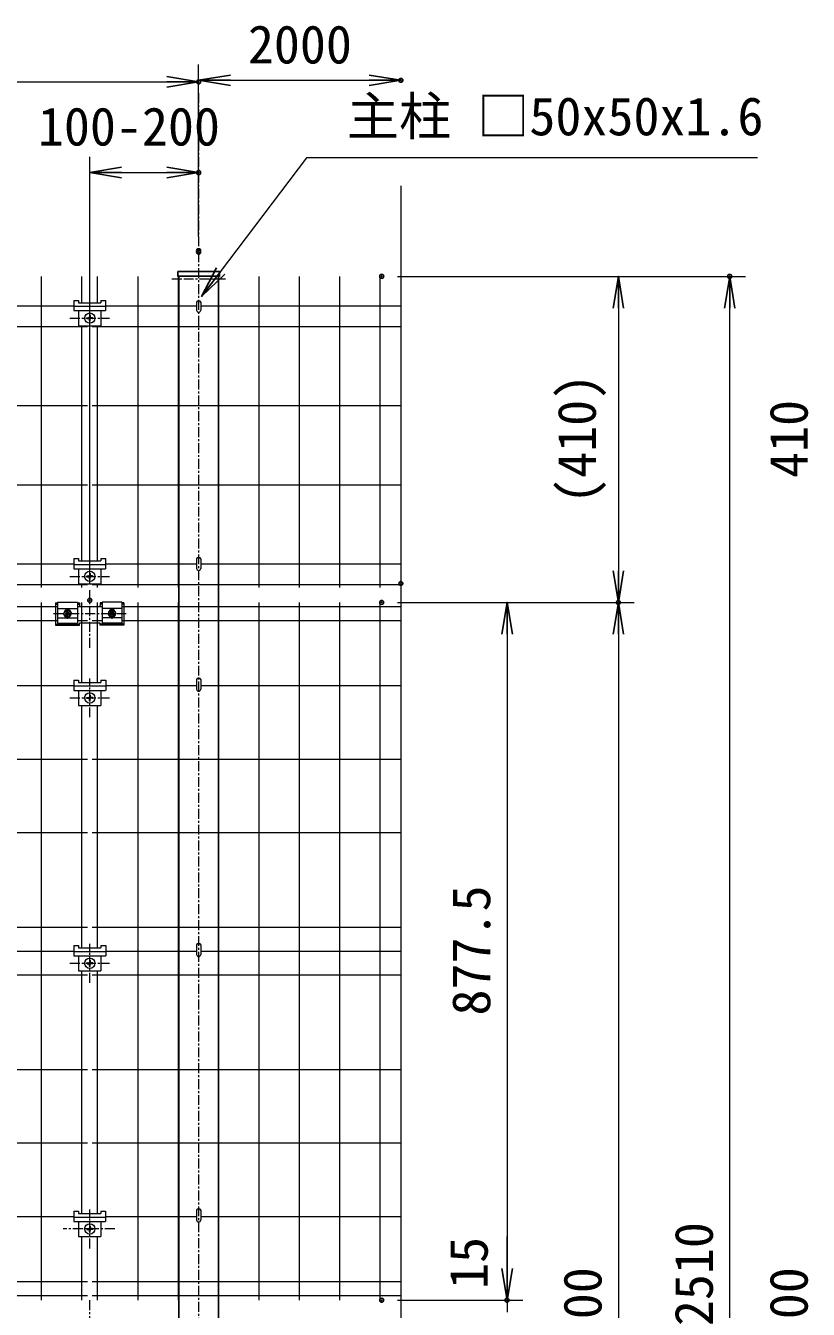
# Model space of a CAD drawing. Units: millimetres, scale not verified. Extents: x -4200 to 4200, y -2970 to 2970.
# Drawn here: x -1538 to -554, y -849 to 766 of the extents above; entities that cross this region are included whole.
import ezdxf
from ezdxf.enums import TextEntityAlignment as Align

# ---------------------------------------------------------------- set-up
doc = ezdxf.new("R2010")
doc.units = ezdxf.units.MM
doc.header["$LTSCALE"] = 10
doc.header["$PDMODE"] = 32
doc.header["$PDSIZE"] = 5
doc.linetypes.add('USER1', pattern=[2, 1.25, -0.25, 0.25, -0.25])
for name, color, linetype, lineweight in [('0-2_D-BMK', 2, 'USER1', 13), ('0-4_D-STR-DIM', 7, 'Continuous', 13), ('0-5_0', 7, 'Continuous', 25), ('0-7_D-STR-TXT', 7, 'Continuous', 13), ('0-8_D-STR3', 3, 'Continuous', 13), ('0-A_D-STR1', 1, 'Continuous', 25), ('0-E_D-STR5', 7, 'Continuous', 9)]:
    doc.layers.add(name, color=color, linetype=linetype, lineweight=lineweight)
doc.layers.add('0-6_DEFPOINTS', color=7, linetype='Continuous')
doc.styles.add('ＭＳ ゴシック', font='')
doc.styles.get('ＭＳ ゴシック').set_extended_font_data('MS Gothic')

# ---------------------------------------------------------------- blocks, each defined once
blk = doc.blocks.new('_OPEN')
at = {"layer": '0-5_0'}
blk.add_line((0, 0), (-10, 0), dxfattribs=at)
blk.add_lwpolyline([(-10, 1.667), (0, 0), (-10, -1.667)], dxfattribs=at)

msp = doc.modelspace()

# ---------------------------------------------------------------- linework, layer by layer
at = {"layer": '0-2_D-BMK'}
for p, q in [((-1320.62, 680.66), (-1320.62, -2094.14)), ((-1286.89, 446.72), (-1354.35, 446.72)), ((-1482.58, 397.81), (-1432.58, 397.81)), ((-1482.58, 73.05), (-1432.58, 73.05)), ((-1457.59, -16.84), (-1457.59, 55.62)), ((-1485.56, 19.5), (-1485.56, 33.98)), ((-1429.56, 19.5), (-1429.56, 33.98)), ((-1503.36, 26.38), (-1411.76, 26.38)), ((-1457.52, -104.26), (-1457.52, -55.46)), ((-1482.58, -79.86), (-1432.58, -79.86)), ((-1457.52, -438.01), (-1457.52, -389.21)), ((-1482.55, -413.61), (-1432.55, -413.61)), ((-1457.55, -772.19), (-1457.55, -723.39)), ((-1426.24, -747.79), (-1491.07, -747.79)), ((-1457.59, -909.79), (-1457.59, -837.38))]:
    msp.add_line(p, q, dxfattribs=at)
at = {"layer": '0-4_D-STR-DIM'}
for p, q in [((-1320.62, 502.62), (-1320.62, 716.91)), ((-1320.62, 500.66), (-1320.62, 714.95)), ((-3280.62, 694.95), (-1360.62, 694.95)), ((-1280.62, 696.91), (-1106.28, 696.91)), ((-1457.58, 62.92), (-1457.58, 600.84)), ((-1320.62, 500.66), (-1320.62, 600.84)), ((-1417.58, 580.84), (-1360.62, 580.84)), ((-1066.28, 564.4), (-1066.28, -1815)), ((-1070.35, 450.38), (-632.72, 450.38)), ((-1070.35, 450.38), (-772.72, 450.38)), ((-792.72, 410.38), (-792.72, 80.16)), ((-652.72, -2019.84), (-652.72, 410.38)), ((-1070.35, 40.16), (-772.72, 40.16)), ((-1070.35, 40.16), (-772.72, 40.16)), ((-1070.35, 40.16), (-912.72, 40.16)), ((-1070.35, 40.16), (-912.72, 40.16)), ((-932.72, 0.16), (-932.72, -797.34)), ((-932.72, 0.16), (-932.72, -797.34)), ((-792.72, 0.16), (-792.72, -1719.84)), ((-932.72, -797.34), (-932.72, -757.34)), ((-932.72, -797.34), (-932.72, -757.34)), ((-1070.35, -837.34), (-912.72, -837.34)), ((-1070.35, -837.34), (-912.72, -837.34)), ((-1070.35, -837.34), (-912.72, -837.34)), ((-1070.35, -837.34), (-912.72, -837.34)), ((-932.72, -837.34), (-932.72, -852.34)), ((-932.72, -837.34), (-932.72, -852.34))]:
    msp.add_line(p, q, dxfattribs=at)
at = {"layer": '0-6_DEFPOINTS'}
for p in [(-1320.62, 694.95), (-1066.28, 696.91), (-1320.62, 580.84), (-1320.62, 482.62), (-1320.62, 480.66), (-1090.35, 450.38), (-652.72, 450.38), (-1066.28, 64.09), (-1457.58, 42.92), (-1090.35, 40.16), (-1090.35, 40.16), (-1090.35, 40.16), (-792.72, 40.16), (-1090.35, -837.34), (-1090.35, -837.34), (-932.72, -837.34), (-932.72, -837.34)]:
    msp.add_point(p, dxfattribs=at)
at = {"layer": '0-7_D-STR-TXT'}
msp.add_lwpolyline([(-617.9, 599.58), (-1185.06, 599.58), (-1315.77, 426.76)], dxfattribs=at)
at = {"layer": '0-8_D-STR3'}
for p, q in [((-1477.58, 420.11), (-1471.58, 420.11)), ((-1477.58, 420.11), (-1477.58, 407.31)), ((-1471.58, 420.11), (-1471.58, 417.21)), ((-1443.55, 420.11), (-1443.55, 417.21)), ((-1443.55, 420.11), (-1437.55, 420.11)), ((-1477.58, 412.81), (-1437.58, 412.81)), ((-1477.58, 407.31), (-1437.58, 407.31)), ((-1471.58, 417.21), (-1443.58, 417.21)), ((-1471.58, 407.31), (-1471.58, 388.31)), ((-1443.58, 407.31), (-1443.58, 388.31)), ((-1323.22, 417.82), (-1323.22, 407.83)), ((-1318.02, 417.81), (-1318.02, 407.83)), ((-1471.58, 388.31), (-1443.58, 388.31)), ((-1461.05, 398.31), (-1459.05, 398.31)), ((-1461.05, 397.31), (-1459.05, 397.31)), ((-1458.05, 401.31), (-1458.05, 399.31)), ((-1458.05, 394.31), (-1458.05, 396.31)), ((-1457.05, 401.31), (-1457.05, 399.31)), ((-1457.05, 394.31), (-1457.05, 396.31)), ((-1454.05, 398.31), (-1456.05, 398.31)), ((-1454.05, 397.31), (-1456.05, 397.31)), ((-1454.02, 398.31), (-1456.02, 398.31)), ((-1477.58, 95.35), (-1477.58, 82.55)), ((-1477.58, 95.35), (-1471.58, 95.35)), ((-1477.58, 88.05), (-1437.58, 88.05)), ((-1477.58, 82.55), (-1437.58, 82.55)), ((-1471.58, 95.35), (-1471.58, 92.45)), ((-1471.58, 92.45), (-1443.58, 92.45)), ((-1471.58, 82.55), (-1471.58, 63.55)), ((-1443.58, 95.35), (-1437.58, 95.35)), ((-1443.58, 82.55), (-1443.58, 63.55)), ((-1443.55, 95.35), (-1437.55, 95.35)), ((-1443.55, 95.35), (-1443.55, 92.45)), ((-1437.58, 95.35), (-1437.58, 82.55)), ((-1323.22, 95.24), (-1323.22, 83.07)), ((-1318.02, 95.24), (-1318.02, 83.07)), ((-1461.05, 73.55), (-1459.05, 73.55)), ((-1461.05, 72.55), (-1459.05, 72.55)), ((-1458.05, 76.55), (-1458.05, 74.55)), ((-1458.05, 69.55), (-1458.05, 71.55)), ((-1457.05, 76.55), (-1457.05, 74.55)), ((-1457.05, 69.55), (-1457.05, 71.55)), ((-1454.05, 73.55), (-1456.05, 73.55)), ((-1454.05, 72.55), (-1456.05, 72.55)), ((-1454.02, 73.55), (-1456.02, 73.55)), ((-1454.02, 72.55), (-1456.02, 72.55)), ((-1471.58, 63.55), (-1443.58, 63.55)), ((-1500.56, 39.55), (-1500.56, 11.76)), ((-1500.56, 39.55), (-1498.06, 39.55)), ((-1500.56, 38.14), (-1498.06, 38.14)), ((-1498.06, 40.54), (-1498.06, 14.33)), ((-1498.06, 40.54), (-1473.06, 40.54)), ((-1498.06, 32.79), (-1473.06, 32.79)), ((-1473.06, 40.54), (-1473.06, 14.33)), ((-1473.06, 39.55), (-1470.56, 39.55)), ((-1473.06, 38.14), (-1470.56, 38.14)), ((-1442.06, 39.55), (-1444.56, 39.55)), ((-1444.56, 39.55), (-1444.56, 36.56)), ((-1442.06, 38.14), (-1444.56, 38.14)), ((-1442.06, 40.54), (-1442.06, 14.33)), ((-1417.06, 40.54), (-1442.06, 40.54)), ((-1417.06, 32.79), (-1442.06, 32.79)), ((-1417.06, 40.54), (-1417.06, 14.33)), ((-1414.56, 39.55), (-1417.06, 39.55)), ((-1414.56, 38.14), (-1417.06, 38.14)), ((-1414.56, 39.55), (-1414.56, 11.76)), ((-1498.06, 20.85), (-1473.06, 20.85)), ((-1488.02, 30.64), (-1490.48, 26.38)), ((-1488.02, 22.12), (-1490.48, 26.38)), ((-1488.29, 28.43), (-1486.93, 27.07)), ((-1488.29, 24.34), (-1486.93, 25.7)), ((-1483.1, 30.64), (-1488.02, 30.64)), ((-1483.1, 22.12), (-1488.02, 22.12)), ((-1487.61, 29.11), (-1486.25, 27.75)), ((-1487.61, 23.65), (-1486.25, 25.02)), ((-1483.52, 29.11), (-1484.88, 27.75)), ((-1483.52, 23.65), (-1484.88, 25.02)), ((-1482.83, 28.43), (-1484.2, 27.07)), ((-1482.83, 24.34), (-1484.2, 25.7)), ((-1483.1, 30.64), (-1480.65, 26.38)), ((-1483.1, 22.12), (-1480.65, 26.38)), ((-1417.06, 20.85), (-1442.06, 20.85)), ((-1432.02, 30.64), (-1434.48, 26.38)), ((-1432.02, 22.12), (-1434.48, 26.38)), ((-1432.29, 28.43), (-1430.93, 27.07)), ((-1432.29, 24.34), (-1430.93, 25.7)), ((-1432.02, 30.64), (-1427.1, 30.64)), ((-1432.02, 22.12), (-1427.1, 22.12)), ((-1431.61, 29.11), (-1430.25, 27.75)), ((-1431.61, 23.65), (-1430.25, 25.02)), ((-1427.52, 29.11), (-1428.88, 27.75)), ((-1427.52, 23.65), (-1428.88, 25.02)), ((-1426.83, 28.43), (-1428.2, 27.07)), ((-1426.83, 24.34), (-1428.2, 25.7)), ((-1427.1, 30.64), (-1424.65, 26.38)), ((-1427.1, 22.12), (-1424.65, 26.38)), ((-1500.56, 12.94), (-1470.56, 12.94)), ((-1500.56, 11.76), (-1470.56, 11.76)), ((-1498.06, 14.33), (-1473.06, 14.33)), ((-1444.56, 14.34), (-1470.56, 14.34)), ((-1470.56, 11.76), (-1470.56, 14.34)), ((-1444.56, 11.76), (-1444.56, 14.34)), ((-1414.56, 12.94), (-1444.56, 12.94)), ((-1414.56, 11.76), (-1444.56, 11.76)), ((-1417.06, 14.33), (-1442.06, 14.33)), ((-1477.58, -57.56), (-1477.58, -70.36)), ((-1477.58, -57.56), (-1471.58, -57.56)), ((-1471.58, -57.56), (-1471.58, -60.46)), ((-1471.58, -60.46), (-1443.58, -60.46)), ((-1443.58, -57.56), (-1437.58, -57.56)), ((-1443.55, -57.56), (-1437.55, -57.56)), ((-1443.55, -57.56), (-1443.55, -60.46)), ((-1437.55, -57.56), (-1437.55, -70.36)), ((-1323.22, -56.67), (-1323.22, -68.84)), ((-1318.02, -56.67), (-1318.02, -68.84)), ((-1477.58, -64.86), (-1437.58, -64.86)), ((-1477.58, -70.36), (-1437.58, -70.36)), ((-1471.58, -70.36), (-1471.58, -89.36)), ((-1461.05, -79.36), (-1459.05, -79.36)), ((-1461.05, -80.36), (-1459.05, -80.36)), ((-1458.05, -76.36), (-1458.05, -78.36)), ((-1457.05, -76.36), (-1457.05, -78.36)), ((-1454.05, -79.36), (-1456.05, -79.36)), ((-1454.05, -80.36), (-1456.05, -80.36)), ((-1454.02, -79.36), (-1456.02, -79.36)), ((-1443.55, -70.36), (-1443.55, -89.36)), ((-1471.58, -89.36), (-1443.58, -89.36)), ((-1458.05, -83.36), (-1458.05, -81.36)), ((-1457.05, -83.36), (-1457.05, -81.36)), ((-1477.55, -391.31), (-1477.55, -404.11)), ((-1477.55, -391.31), (-1471.55, -391.31)), ((-1477.55, -398.61), (-1437.55, -398.61)), ((-1471.55, -391.31), (-1471.55, -394.21)), ((-1471.55, -394.21), (-1443.55, -394.21)), ((-1443.55, -391.31), (-1443.55, -394.21)), ((-1323.22, -390.37), (-1323.22, -402.54)), ((-1318.02, -390.37), (-1318.02, -402.54)), ((-1477.55, -404.11), (-1437.55, -404.11)), ((-1471.55, -404.11), (-1471.55, -423.11)), ((-1461.02, -413.11), (-1459.02, -413.11)), ((-1461.02, -414.11), (-1459.02, -414.11)), ((-1458.02, -410.11), (-1458.02, -412.11)), ((-1458.02, -417.11), (-1458.02, -415.11)), ((-1457.02, -410.11), (-1457.02, -412.11)), ((-1457.02, -417.11), (-1457.02, -415.11)), ((-1454.02, -413.11), (-1456.02, -413.11)), ((-1454.02, -414.11), (-1456.02, -414.11)), ((-1443.55, -404.11), (-1443.55, -423.11)), ((-1471.55, -423.11), (-1443.55, -423.11)), ((-1477.58, -725.49), (-1471.58, -725.49)), ((-1477.58, -725.49), (-1477.58, -738.29)), ((-1471.58, -725.49), (-1471.58, -728.39)), ((-1443.58, -725.49), (-1443.58, -728.39)), ((-1323.22, -724.17), (-1323.22, -736.34)), ((-1318.02, -724.17), (-1318.02, -736.34)), ((-1477.58, -732.79), (-1437.58, -732.79)), ((-1477.58, -738.29), (-1437.58, -738.29)), ((-1471.58, -728.39), (-1443.58, -728.39)), ((-1471.58, -738.29), (-1471.58, -757.29)), ((-1443.58, -738.29), (-1443.58, -757.29)), ((-1471.58, -757.29), (-1443.58, -757.29)), ((-1461.05, -747.29), (-1459.05, -747.29)), ((-1461.05, -748.29), (-1459.05, -748.29)), ((-1458.05, -744.29), (-1458.05, -746.29)), ((-1458.05, -751.29), (-1458.05, -749.29)), ((-1457.05, -744.29), (-1457.05, -746.29)), ((-1457.05, -751.29), (-1457.05, -749.29)), ((-1454.05, -747.29), (-1456.05, -747.29)), ((-1454.05, -748.29), (-1456.05, -748.29))]:
    msp.add_line(p, q, dxfattribs=at)
for points in [[(-1443.58, 420.11), (-1437.58, 420.11), (-1437.58, 407.31)], [(-1470.56, 39.55), (-1470.56, 35.31), (-1454.36, 35.31), (-1444.56, 35.31), (-1444.56, 36.56)], [(-1443.55, -391.31), (-1437.55, -391.31), (-1437.55, -404.11)], [(-1443.58, -725.49), (-1437.58, -725.49), (-1437.58, -738.29)]]:
    msp.add_lwpolyline(points, dxfattribs=at)
for centre, radius in [((-1457.55, 397.81), 6.5), ((-1457.55, 73.05), 6.5), ((-1485.56, 26.38), 4.26), ((-1429.56, 26.38), 4.26), ((-1457.55, -79.86), 6.5), ((-1457.52, -413.61), 6.5), ((-1457.55, -747.79), 6.5)]:
    msp.add_circle(centre, radius, dxfattribs=at)
for centre, radius, start, end in [((-1320.62, 407.83), 2.6, 180, 0), ((-1461.05, 397.81), 0.5, 90.00001, 270), ((-1459.05, 399.31), 1, 270, 0.00001), ((-1459.05, 396.31), 1, 0, 90), ((-1457.55, 401.31), 0.5, 0, 179.99999), ((-1457.55, 394.31), 0.5, 180.00002, 0.00001), ((-1456.05, 399.31), 1, 180.00001, 270), ((-1456.05, 396.31), 1, 90, 180.00001), ((-1454.05, 397.81), 0.5, 270.00049, 90.00046), ((-1320.62, 83.07), 2.6, 180, 0), ((-1461.05, 73.05), 0.5, 90.00001, 270), ((-1459.05, 74.55), 1, 270, 0.00001), ((-1459.05, 71.55), 1, 0, 90), ((-1457.55, 76.55), 0.5, 0, 179.99999), ((-1457.55, 69.55), 0.5, 180.00002, 0.00001), ((-1456.05, 74.55), 1, 180.00001, 270), ((-1456.05, 71.55), 1, 90, 180.00001), ((-1454.05, 73.05), 0.5, 270.00049, 90.00046), ((-1485.56, 27.67), 4, 4.65818, 175.34501), ((-1485.56, 25.11), 4, 184.89555, 355.10576), ((-1487.95, 28.77), 0.483, 44.99953, 224.99952), ((-1487.95, 24), 0.483, 135, 314.99998), ((-1487.61, 26.38), 0.965, 314.99999, 45), ((-1485.56, 28.43), 0.965, 225.00001, 314.99999), ((-1485.56, 24.34), 0.965, 45, 135), ((-1483.52, 26.38), 0.965, 135, 225.00001), ((-1483.18, 28.77), 0.483, 315, 135), ((-1483.18, 24), 0.483, 225.00001, 44.99999), ((-1429.56, 27.67), 4, 4.65499, 175.34182), ((-1429.56, 25.11), 4, 184.89424, 355.10445), ((-1431.95, 28.77), 0.483, 45, 225), ((-1431.95, 24), 0.483, 135.00001, 314.99999), ((-1431.61, 26.38), 0.965, 314.99999, 45), ((-1429.56, 28.43), 0.965, 225.00001, 314.99999), ((-1429.56, 24.34), 0.965, 45, 135), ((-1427.52, 26.38), 0.965, 135, 225.00001), ((-1427.18, 28.77), 0.483, 315.00048, 135.00047), ((-1427.18, 24), 0.483, 225.00002, 45), ((-1461.05, -79.86), 0.5, 90.00001, 270), ((-1459.05, -78.36), 1, 270, 0.00001), ((-1459.05, -81.36), 1, 0, 90), ((-1457.55, -76.36), 0.5, 0, 179.99999), ((-1456.05, -78.36), 1, 180.00001, 270), ((-1456.05, -81.36), 1, 90, 180.00001), ((-1454.05, -79.86), 0.5, 270.00049, 90.00046), ((-1320.62, -68.84), 2.6, 180, 0), ((-1457.55, -83.36), 0.5, 180.00002, 0.00001), ((-1320.62, -402.54), 2.6, 180, 0), ((-1461.02, -413.61), 0.5, 90.00001, 270), ((-1459.02, -412.11), 1, 270, 0.00001), ((-1459.02, -415.11), 1, 0, 90), ((-1457.52, -410.11), 0.5, 0, 179.99999), ((-1457.52, -417.11), 0.5, 180.00002, 0.00001), ((-1456.02, -412.11), 1, 180.00001, 270), ((-1456.02, -415.11), 1, 90, 180.00001), ((-1454.02, -413.61), 0.5, 270.00049, 90.00046), ((-1320.62, -736.34), 2.6, 180, 0), ((-1461.05, -747.79), 0.5, 90.00001, 270), ((-1459.05, -746.29), 1, 270, 0.00001), ((-1459.05, -749.29), 1, 0, 90), ((-1457.55, -744.29), 0.5, 0, 179.99999), ((-1457.55, -751.29), 0.5, 180.00002, 0.00001), ((-1456.05, -746.29), 1, 180.00001, 270), ((-1456.05, -749.29), 1, 90, 180.00001), ((-1454.05, -747.79), 0.5, 270.00049, 90.00046)]:
    msp.add_arc(centre, radius, start, end, dxfattribs=at)
for centre in [(-1320.62, 417.81), (-1320.62, 95.23), (-1320.62, -56.69), (-1320.62, -390.39), (-1320.62, -724.19)]:
    msp.add_ellipse(centre, major_axis=(-2.6, 0), ratio=0.649974, start_param=3.1415927, end_param=6.2831853, dxfattribs=at)
at = {"layer": '0-A_D-STR1'}
for p, q in [((-1346.85, 450.38), (-1346.85, 456.58)), ((-1294.45, 456.58), (-1346.85, 456.58)), ((-1294.45, 450.38), (-1294.45, 456.58)), ((-1294.45, 450.52), (-1346.85, 450.52)), ((-1295.62, 450.52), (-1295.62, -2059.84)), ((-1345.59, 58.86), (-1345.59, 40.16)), ((-1295.59, 58.86), (-1295.59, 40.16)), ((-1345.62, -837.34), (-1345.62, -852.34)), ((-1295.62, -837.34), (-1295.62, -852.34))]:
    msp.add_line(p, q, dxfattribs=at)
msp.add_lwpolyline([(-1345.62, 450.52), (-1345.62, -2059.84), (-1295.62, -2059.84)], dxfattribs=at)
at = {"layer": '0-E_D-STR5'}
for p, q in [((-1518.38, 58.86), (-1518.38, 450.38)), ((-1467.61, 417.21), (-1467.61, 450.38)), ((-1447.66, 417.21), (-1447.66, 450.38)), ((-1396.89, 58.86), (-1396.89, 450.38)), ((-1346.13, 58.86), (-1346.13, 450.38)), ((-1295.36, 58.86), (-1295.36, 450.38)), ((-1244.59, 58.86), (-1244.59, 450.38)), ((-1193.82, 58.86), (-1193.82, 450.38)), ((-1143.05, 58.86), (-1143.05, 450.38)), ((-1092.28, 58.86), (-1092.28, 450.38)), ((-1477.58, 413.03), (-3318.02, 413.03)), ((-1323.22, 413.03), (-1437.58, 413.03)), ((-1066.28, 413.03), (-1318.02, 413.03)), ((-1467.61, 92.45), (-1467.61, 388.31)), ((-1447.66, 92.45), (-1447.66, 388.31)), ((-1460.56, 387.05), (-3454.58, 387.05)), ((-1066.28, 387.05), (-1454.55, 387.05)), ((-1460.56, 287.46), (-1950.8, 287.46)), ((-1066.28, 287.46), (-1454.55, 287.46)), ((-1460.56, 187.87), (-1950.8, 187.87)), ((-1066.28, 187.87), (-1454.55, 187.87)), ((-1477.58, 88.28), (-3318.02, 88.28)), ((-1323.22, 88.28), (-1437.58, 88.28)), ((-1066.28, 88.28), (-1318.02, 88.28)), ((-1460.56, 62.29), (-1988.14, 62.29)), ((-1467.61, 58.86), (-1467.61, 63.55)), ((-1066.28, 62.29), (-1454.55, 62.29)), ((-1447.66, 58.86), (-1447.66, 63.55)), ((-1498.06, 34.76), (-1988.14, 34.76)), ((-1518.38, -837.34), (-1518.38, 40.16)), ((-1460.56, 34.76), (-1473.06, 34.76)), ((-1467.61, -60.46), (-1467.61, 40.16)), ((-1442.06, 34.76), (-1454.55, 34.76)), ((-1447.66, -60.46), (-1447.66, 40.16)), ((-1066.28, 34.76), (-1417.06, 34.76)), ((-1396.89, -837.34), (-1396.89, 40.16)), ((-1346.13, -837.34), (-1346.13, 40.16)), ((-1295.36, -837.34), (-1295.36, 40.16)), ((-1244.59, -837.34), (-1244.59, 40.16)), ((-1193.82, -837.34), (-1193.82, 40.16)), ((-1143.05, -837.34), (-1143.05, 40.16)), ((-1092.28, -837.34), (-1092.28, 40.16)), ((-1498.06, 17.14), (-1988.14, 17.14)), ((-1460.56, 17.14), (-1473.06, 17.14)), ((-1442.06, 17.14), (-1454.55, 17.14)), ((-1066.28, 17.14), (-1417.06, 17.14)), ((-1477.58, -64.84), (-3318.02, -64.84)), ((-1323.22, -64.84), (-1437.55, -64.84)), ((-1066.28, -64.84), (-1318.02, -64.84)), ((-1467.61, -394.21), (-1467.61, -89.36)), ((-1447.66, -394.21), (-1447.66, -89.36)), ((-1460.56, -157.21), (-1950.8, -157.21)), ((-1066.28, -157.21), (-1454.55, -157.21)), ((-1460.56, -249.59), (-1950.8, -249.59)), ((-1066.28, -249.59), (-1454.55, -249.59)), ((-1460.56, -368.59), (-3454.58, -368.59)), ((-1066.28, -368.59), (-1454.55, -368.59)), ((-1477.55, -398.59), (-3318.02, -398.59)), ((-1323.22, -398.59), (-1437.55, -398.59)), ((-1066.28, -398.59), (-1318.02, -398.59)), ((-1460.56, -428.59), (-3454.58, -428.59)), ((-1467.61, -728.39), (-1467.61, -423.11)), ((-1066.28, -428.59), (-1454.55, -428.59)), ((-1447.66, -728.39), (-1447.66, -423.11)), ((-1460.56, -547.59), (-3454.58, -547.59)), ((-1066.28, -547.59), (-1454.55, -547.59)), ((-1460.56, -639.96), (-3454.58, -639.96)), ((-1066.28, -639.96), (-1454.55, -639.96)), ((-1477.58, -732.34), (-3318.02, -732.34)), ((-1323.22, -732.34), (-1437.58, -732.34)), ((-1066.28, -732.34), (-1318.02, -732.34)), ((-1467.61, -837.34), (-1467.61, -757.29)), ((-1447.66, -837.34), (-1447.66, -757.29)), ((-1460.56, -814.31), (-3454.58, -814.31)), ((-1066.28, -814.31), (-1454.55, -814.31)), ((-1460.56, -831.94), (-2292.11, -831.94)), ((-1066.28, -831.94), (-1454.55, -831.94))]:
    msp.add_line(p, q, dxfattribs=at)

# ---------------------------------------------------------------- block references
at = {"layer": '0-4_D-STR-DIM', "xscale": 4, "yscale": 4}
for p in [(-1320.62, 694.95), (-1066.28, 696.91), (-1320.62, 580.84)]:
    msp.add_blockref('_OPEN', p, dxfattribs=at)
for p, rotation in [((-1320.62, 696.91), 180), ((-1457.58, 580.84), 180), ((-792.72, 450.38), 90), ((-652.72, 450.38), 90), ((-792.72, 40.16), 270), ((-932.72, 40.16), 90), ((-932.72, 40.16), 90), ((-792.72, 40.16), 90), ((-932.72, -837.34), 270), ((-932.72, -837.34), 270), ((-932.72, -837.34), 270), ((-932.72, -837.34), 270)]:
    msp.add_blockref('_OPEN', p, dxfattribs=dict(at, rotation=rotation))
at = {"layer": '0-7_D-STR-TXT', "xscale": 4, "yscale": 4, "rotation": 232.90095}
msp.add_blockref('_OPEN', (-1316.97, 425.16), dxfattribs=at)

# ---------------------------------------------------------------- texts
at = {"layer": '0-4_D-STR-DIM', "style": 'ＭＳ ゴシック'}
for s, p in [('2000', (-1258.7, 703.65)), ('100-200', (-1522.79, 600.45))]:
    msp.add_text(s, height=48.09, dxfattribs=at).set_placement(p, align=Align.BOTTOM_LEFT)
for s, p in [('(410)', (-806.59, 164.17)), ('410', (-540.15, 196.77)), ('877.5', (-939.47, -479.31)), ('877.5', (-939.47, -479.31)), ('2510', (-659.47, -869.98)), ('15', (-942.63, -823.22)), ('15', (-942.63, -823.22)), ('1800', (-799.47, -926.74)), ('1800', (-540.15, -926.74))]:
    msp.add_text(s, height=48.09, rotation=90, dxfattribs=at).set_placement(p, align=Align.BOTTOM_LEFT)
at = {"layer": '0-7_D-STR-TXT', "style": 'ＭＳ ゴシック'}
msp.add_text('主柱 □50x50x1.6', height=48.09, dxfattribs=at).set_placement((-1134.14, 613.31), align=Align.BOTTOM_LEFT)

doc.saveas('drawing.dxf')
